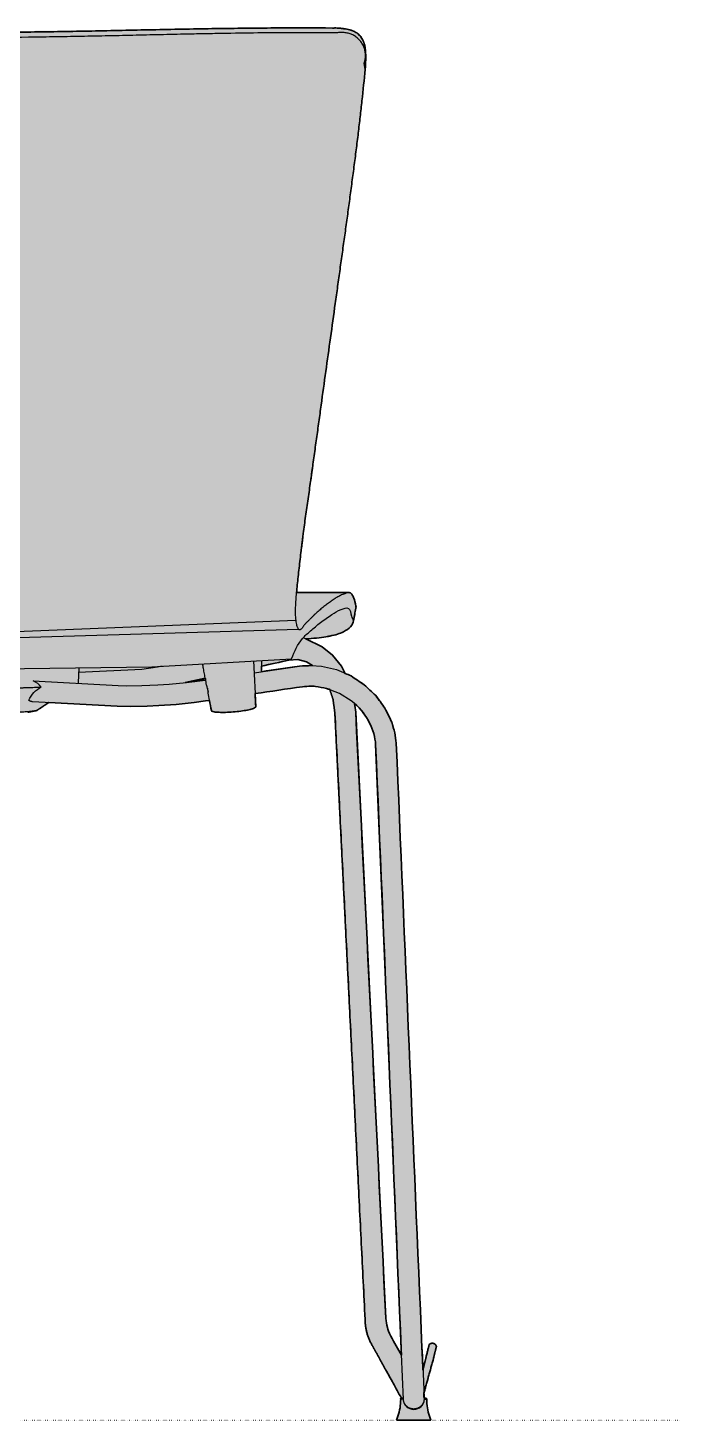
# Model space of a CAD drawing. Header units: millimetres. Extents: x 0 to 1796, y -1115 to 798.
# Drawn here: x 439 to 814, y -1115 to -313 of the extents above; entities that cross this region are included whole.
import ezdxf

# ---------------------------------------------------------------- set-up
doc = ezdxf.new("R2010")
doc.units = ezdxf.units.MM
doc.linetypes.add('Dots', pattern=[1, 0, -1])
doc.layers.add('Blocks', color=7, linetype='Continuous')
doc.layers.add('Blocks$Fill', color=7, linetype='Continuous', true_color=0xffffff)
for name, color, linetype, lineweight, true_color in [('Blocks$Inner', 7, 'Continuous', 25, 0x007f00), ('Blocks$Outline', 7, 'Continuous', 35, 0xff3f3f), ('Groud', 7, 'Dots', 25, 0x243775)]:
    doc.layers.add(name, color=color, linetype=linetype, lineweight=lineweight, true_color=true_color)

# ---------------------------------------------------------------- blocks, each defined once
blk = doc.blocks.new('Vico Duo Dining Chair Back')
at = {"layer": 'Blocks$Fill'}
h = blk.add_hatch(color=256, dxfattribs=at)
h.paths.add_polyline_path([(450.67, 413.49), (490.05, 411.4), (497.99, 411.22), (507.42, 411.4), (514.11, 411.72), (524.07, 412.47), (534.37, 413.57), (543.28, 414.77), (544.4, 408.88), (544.4, 408.88), (544.4, 408.87), (544.4, 408.87), (544.4, 408.86), (544.41, 408.86), (544.41, 408.85), (544.41, 408.84), (544.42, 408.83), (544.42, 408.82), (544.43, 408.81), (544.43, 408.81), (544.44, 408.8), (544.45, 408.79), (544.45, 408.78), (544.46, 408.77), (544.47, 408.76), (544.48, 408.75), (544.49, 408.74), (544.49, 408.73), (544.5, 408.72), (544.51, 408.71), (544.52, 408.71), (544.53, 408.7), (544.55, 408.68), (544.58, 408.66), (544.6, 408.65), (544.62, 408.63), (544.65, 408.61), (544.68, 408.6), (544.7, 408.58), (544.73, 408.56), (544.76, 408.55), (544.79, 408.53), (544.86, 408.5), (544.93, 408.47), (545, 408.44), (545.07, 408.41), (545.15, 408.38), (545.22, 408.36), (545.39, 408.31), (545.55, 408.26), (545.72, 408.21), (545.9, 408.17), (546.07, 408.14), (546.24, 408.11), (546.41, 408.08), (546.57, 408.05), (546.89, 408.01), (547.22, 407.98), (547.96, 407.92), (548.77, 407.87), (549.64, 407.84), (550.56, 407.83), (551.54, 407.83), (553.62, 407.88), (555.81, 408), (558.04, 408.18), (560.24, 408.41), (562.35, 408.69), (566.02, 409.35), (568.64, 410.09), (569.86, 410.81), (569.93, 411.02), (569.57, 418.63), (596.82, 422.62), (601.86, 422.95), (604.33, 422.83), (610.82, 421.66), (612.65, 420.95), (614.48, 415.37), (615.57, 407.4), (632.97, 58.09), (632.99, 57.08), (633.04, 56.06), (633.13, 55.05), (633.25, 54.03), (633.41, 53.02), (633.61, 52.01), (633.84, 51.01), (634.1, 50.01), (634.4, 49.03), (634.73, 48.05), (635.1, 47.09), (635.5, 46.15), (635.93, 45.22), (636.39, 44.31), (636.88, 43.42), (637.39, 42.55), (645.41, 28.02), (653.92, 12.65), (653.87, 12.65), (653.86, 12.65), (653.84, 12.65), (653.83, 12.65), (653.82, 12.65), (653.8, 12.64), (653.79, 12.64), (653.77, 12.64), (653.76, 12.64), (653.75, 12.63), (653.73, 12.63), (653.72, 12.62), (653.71, 12.62), (653.69, 12.61), (653.68, 12.61), (653.67, 12.6), (653.65, 12.59), (653.64, 12.58), (653.63, 12.58), (653.62, 12.57), (653.61, 12.56), (653.59, 12.55), (653.58, 12.54), (653.57, 12.53), (653.56, 12.52), (653.55, 12.51), (653.54, 12.5), (653.53, 12.49), (653.53, 12.48), (653.52, 12.47), (653.51, 12.46), (653.5, 12.44), (653.5, 12.43), (653.49, 12.42), (653.48, 12.41), (653.48, 12.4), (653.47, 12.38), (653.47, 12.37), (653.46, 12.36), (653.46, 12.34), (653.45, 12.33), (653.45, 12.32), (653.45, 12.3), (653.44, 12.29), (653.44, 12.27), (653.44, 12.26), (653.44, 12.25), (653.44, 12.23), (653.44, 12.22), (653.44, 12.2), (653.44, 12.19), (653.44, 12.17), (653.44, 12.16), (653.44, 12.14), (653.45, 12.13), (653.45, 12.12), (653.45, 12.1), (653.46, 12.09), (653.46, 12.08), (653.47, 12.06), (653.47, 12.05), (653.48, 12.04), (653.48, 12.02), (653.49, 12.01), (653.5, 12), (653.49, 11.38), (653.47, 10.76), (653.44, 10.14), (653.4, 9.53), (653.34, 8.91), (653.27, 8.3), (653.19, 7.69), (653.1, 7.08), (652.99, 6.47), (652.87, 5.86), (652.74, 5.26), (652.6, 4.66), (652.44, 4.06), (652.27, 3.46), (652.09, 2.87), (651.9, 2.28), (651.07, 0), (670.92, 0), (670.09, 2.28), (669.9, 2.87), (669.72, 3.46), (669.55, 4.06), (669.39, 4.66), (669.25, 5.26), (669.12, 5.86), (669, 6.47), (668.89, 7.08), (668.8, 7.69), (668.72, 8.3), (668.65, 8.91), (668.6, 9.53), (668.55, 10.14), (668.52, 10.76), (668.5, 11.38), (668.5, 12), (668.5, 12.01), (668.5, 12.02), (668.5, 12.04), (668.5, 12.05), (668.5, 12.06), (668.5, 12.07), (668.5, 12.08), (668.5, 12.1), (668.5, 12.11), (668.5, 12.12), (668.5, 12.13), (668.5, 12.15), (668.49, 12.16), (668.49, 12.17), (668.49, 12.18), (668.49, 12.19), (668.49, 12.21), (668.48, 12.22), (668.48, 12.23), (668.48, 12.24), (668.47, 12.26), (668.47, 12.27), (668.46, 12.28), (668.46, 12.29), (668.45, 12.31), (668.45, 12.32), (668.44, 12.33), (668.44, 12.34), (668.43, 12.35), (668.43, 12.36), (668.42, 12.38), (668.42, 12.39), (668.41, 12.4), (668.4, 12.41), (668.39, 12.42), (668.39, 12.43), (668.38, 12.44), (668.37, 12.45), (668.36, 12.46), (668.36, 12.47), (668.35, 12.48), (668.34, 12.49), (668.33, 12.5), (668.32, 12.51), (668.31, 12.52), (668.3, 12.53), (668.29, 12.54), (668.28, 12.55), (668.28, 12.55), (668.27, 12.56), (668.26, 12.57), (668.25, 12.58), (668.24, 12.58), (668.23, 12.59), (668.22, 12.6), (668.21, 12.61), (668.19, 12.61), (668.18, 12.62), (668.17, 12.62), (668.16, 12.63), (668.15, 12.63), (668.14, 12.64), (668.13, 12.65), (668.12, 12.65), (666.98, 12.64), (666.85, 15.5), (672.32, 35.25), (674.11, 42.54), (674.11, 42.54), (673.86, 43.11), (673.55, 43.52), (673.17, 43.86), (672.75, 44.1), (672.31, 44.26), (671.85, 44.33), (671.36, 44.3), (670.87, 44.18), (670.41, 43.96), (669.92, 43.56), (669.92, 43.56), (668.14, 36.28), (666.29, 28.75), (650.97, 390.03), (650.12, 396.08), (648.3, 402.26), (644.45, 410.19), (639.1, 417.48), (632.5, 423.78), (624.86, 428.85), (621.52, 430.3), (619.36, 434.41), (614.19, 440.81), (608.26, 445.6), (598.73, 450.22), (601.98, 450.43), (605.01, 450.69), (607.83, 451.01), (610.43, 451.39), (611.59, 451.59), (612.7, 451.81), (613.87, 452.06), (614.98, 452.32), (616.04, 452.61), (617.04, 452.91), (617.98, 453.22), (618.87, 453.55), (619.3, 453.72), (619.71, 453.89), (620.11, 454.07), (620.49, 454.25), (620.83, 454.42), (621.15, 454.58), (621.46, 454.76), (621.77, 454.93), (622.06, 455.11), (622.34, 455.29), (622.61, 455.47), (622.88, 455.65), (623.13, 455.84), (623.37, 456.03), (623.6, 456.22), (623.83, 456.41), (624.04, 456.61), (624.24, 456.81), (624.43, 457.01), (624.62, 457.21), (624.79, 457.41), (624.95, 457.62), (625.1, 457.83), (625.25, 458.04), (625.32, 458.14), (625.38, 458.25), (625.45, 458.35), (625.51, 458.46), (625.57, 458.57), (625.62, 458.67), (625.68, 458.78), (625.73, 458.89), (625.78, 458.99), (625.82, 459.1), (625.87, 459.21), (625.91, 459.32), (625.95, 459.43), (625.98, 459.53), (626.02, 459.64), (626.05, 459.75), (626.08, 459.86), (626.11, 459.97), (626.13, 460.08), (626.16, 460.18), (626.18, 460.29), (626.19, 460.4), (626.21, 460.51), (626.22, 460.62), (627.71, 467.88), (627.72, 467.91), (627.73, 467.95), (627.74, 467.98), (627.75, 468.01), (627.76, 468.05), (627.77, 468.09), (627.77, 468.12), (627.78, 468.16), (627.79, 468.2), (627.79, 468.23), (627.8, 468.27), (627.8, 468.31), (627.8, 468.35), (627.81, 468.39), (627.81, 468.43), (627.81, 468.47), (627.81, 468.51), (627.81, 468.55), (627.8, 468.63), (627.8, 468.72), (627.79, 468.8), (627.77, 468.89), (627.76, 468.97), (627.74, 469.06), (627.72, 469.14), (627.43, 470.46), (627.28, 471.07), (627.12, 471.65), (626.96, 472.2), (626.8, 472.73), (626.63, 473.22), (626.46, 473.69), (626.28, 474.12), (626.19, 474.33), (626.1, 474.53), (626, 474.72), (625.91, 474.91), (625.81, 475.09), (625.72, 475.26), (625.62, 475.42), (625.52, 475.58), (625.42, 475.73), (625.32, 475.87), (625.22, 476), (625.17, 476.07), (625.12, 476.13), (625.07, 476.19), (625.01, 476.25), (624.96, 476.31), (624.91, 476.36), (624.86, 476.41), (624.8, 476.46), (624.75, 476.51), (624.69, 476.55), (624.67, 476.58), (624.64, 476.6), (624.61, 476.61), (624.58, 476.63), (624.56, 476.65), (624.53, 476.67), (624.5, 476.69), (624.47, 476.7), (624.44, 476.72), (624.42, 476.73), (624.39, 476.75), (624.36, 476.76), (624.33, 476.77), (624.3, 476.78), (624.27, 476.79), (624.24, 476.81), (624.22, 476.82), (624.19, 476.82), (624.16, 476.83), (624.13, 476.84), (624.1, 476.85), (624.07, 476.86), (624.04, 476.86), (624.01, 476.87), (623.98, 476.87), (623.96, 476.88), (623.94, 476.88), (623.92, 476.88), (623.9, 476.88), (623.87, 476.88), (623.85, 476.88), (593.5, 476.88), (596.87, 507.24), (631.16, 760.29), (633.01, 778.36), (633.12, 779.7), (633.22, 781.04), (633.28, 782.36), (633.34, 785), (633.34, 786.34), (633.33, 787), (633.3, 787.66), (633.25, 788.32), (633.12, 789.61), (632.96, 790.9), (632.85, 791.53), (632.8, 791.85), (632.73, 792.16), (632.66, 792.47), (632.59, 792.78), (632.5, 793.08), (632.41, 793.38), (632.31, 793.68), (632.2, 793.97), (632.09, 794.26), (631.97, 794.55), (631.84, 794.83), (631.71, 795.11), (631.57, 795.39), (631.43, 795.67), (631.28, 795.94), (631.12, 796.21), (630.96, 796.47), (630.79, 796.73), (630.62, 796.98), (630.43, 797.23), (630.24, 797.47), (630.04, 797.71), (629.84, 797.94), (629.73, 798.05), (629.62, 798.16), (629.51, 798.27), (629.4, 798.37), (629.17, 798.58), (628.93, 798.78), (628.69, 798.97), (628.43, 799.16), (628.17, 799.34), (627.91, 799.52), (627.64, 799.68), (627.36, 799.85), (627.07, 800), (626.78, 800.15), (626.49, 800.3), (626.19, 800.44), (625.89, 800.57), (625.58, 800.7), (625.27, 800.82), (624.95, 800.94), (624.62, 801.05), (624.28, 801.15), (623.94, 801.24), (623.58, 801.32), (623.22, 801.4), (622.5, 801.54), (621.76, 801.66), (619.59, 801.95), (618.91, 802.03), (618.22, 802.1), (617.54, 802.15), (616.87, 802.18), (616.2, 802.21), (615.53, 802.21), (614.87, 802.21), (614.21, 802.18), (371.63, 799.9), (199.83, 802.18), (199.17, 802.21), (198.51, 802.21), (197.84, 802.21), (197.17, 802.18), (196.5, 802.15), (195.82, 802.1), (195.14, 802.03), (193.02, 801.77), (192.28, 801.66), (191.55, 801.54), (190.82, 801.4), (190.46, 801.32), (190.11, 801.24), (189.76, 801.15), (189.42, 801.05), (189.09, 800.94), (188.77, 800.82), (188.46, 800.7), (188.16, 800.57), (187.85, 800.44), (187.55, 800.3), (187.26, 800.15), (186.97, 800), (186.69, 799.85), (186.41, 799.68), (186.14, 799.52), (185.87, 799.34), (185.61, 799.16), (185.36, 798.97), (185.11, 798.78), (184.87, 798.58), (184.64, 798.37), (184.53, 798.27), (184.42, 798.16), (184.31, 798.05), (184.21, 797.94), (184, 797.71), (183.8, 797.47), (183.61, 797.23), (183.43, 796.98), (183.25, 796.73), (183.08, 796.47), (182.92, 796.21), (182.76, 795.94), (182.61, 795.67), (182.47, 795.39), (182.33, 795.11), (182.2, 794.83), (182.08, 794.55), (181.96, 794.26), (181.84, 793.97), (181.73, 793.68), (181.63, 793.38), (181.54, 793.08), (181.46, 792.78), (181.38, 792.47), (181.31, 792.16), (181.25, 791.85), (181.19, 791.53), (181.09, 790.9), (180.92, 789.61), (180.79, 788.32), (180.75, 787.66), (180.72, 787), (180.7, 786.34), (180.7, 785), (180.72, 783.68), (180.79, 781.82), (180.92, 779.7), (182.88, 760.29), (219.1, 490.97), (220.55, 476.88), (190.25, 476.88), (190.22, 476.88), (190.19, 476.88), (190.16, 476.88), (190.14, 476.88), (190.12, 476.88), (190.11, 476.88), (190.09, 476.88), (190.08, 476.88), (190.07, 476.88), (190.06, 476.87), (190.03, 476.87), (190, 476.86), (189.97, 476.86), (189.94, 476.85), (189.91, 476.84), (189.89, 476.83), (189.86, 476.82), (189.83, 476.82), (189.8, 476.81), (189.77, 476.79), (189.74, 476.78), (189.71, 476.77), (189.68, 476.76), (189.66, 476.75), (189.63, 476.73), (189.6, 476.72), (189.57, 476.7), (189.54, 476.69), (189.51, 476.67), (189.49, 476.65), (189.46, 476.63), (189.43, 476.61), (189.4, 476.6), (189.38, 476.58), (189.35, 476.55), (189.29, 476.51), (189.24, 476.46), (189.19, 476.41), (189.13, 476.36), (189.08, 476.31), (189.03, 476.25), (188.98, 476.19), (188.92, 476.13), (188.87, 476.07), (188.82, 476), (188.72, 475.87), (188.62, 475.73), (188.52, 475.58), (188.42, 475.42), (188.32, 475.26), (188.23, 475.09), (188.13, 474.91), (188.04, 474.72), (187.95, 474.53), (187.86, 474.33), (187.76, 474.12), (187.59, 473.69), (187.41, 473.22), (187.24, 472.73), (187.08, 472.2), (186.92, 471.65), (186.76, 471.07), (186.61, 470.46), (186.32, 469.14), (186.3, 469.06), (186.28, 468.97), (186.27, 468.89), (186.26, 468.8), (186.25, 468.71), (186.24, 468.63), (186.24, 468.54), (186.23, 468.46), (186.24, 468.37), (186.24, 468.28), (186.25, 468.2), (186.26, 468.11), (186.27, 468.02), (186.29, 467.94), (186.3, 467.85), (186.32, 467.76), (187.82, 460.62), (187.83, 460.51), (187.85, 460.4), (187.87, 460.29), (187.89, 460.18), (187.91, 460.08), (187.93, 459.97), (187.96, 459.86), (187.99, 459.75), (188.02, 459.64), (188.06, 459.53), (188.09, 459.43), (188.13, 459.32), (188.18, 459.21), (188.22, 459.1), (188.27, 458.99), (188.32, 458.89), (188.37, 458.78), (188.42, 458.67), (188.48, 458.57), (188.54, 458.46), (188.6, 458.35), (188.66, 458.25), (188.73, 458.14), (188.79, 458.04), (188.94, 457.83), (189.09, 457.62), (189.25, 457.41), (189.43, 457.21), (189.61, 457.01), (189.8, 456.81), (190, 456.61), (190.22, 456.41), (190.44, 456.22), (190.67, 456.03), (190.91, 455.84), (191.17, 455.65), (191.43, 455.47), (191.7, 455.29), (191.98, 455.11), (192.28, 454.93), (192.58, 454.76), (192.89, 454.58), (193.22, 454.42), (193.55, 454.25), (193.94, 454.07), (194.33, 453.89), (194.75, 453.72), (195.17, 453.55), (196.06, 453.22), (197.01, 452.91), (198.01, 452.61), (199.06, 452.32), (200.17, 452.06), (201.34, 451.81), (202.45, 451.59), (203.61, 451.39), (206.22, 451.01), (209.03, 450.69), (212.07, 450.43), (215.31, 450.22), (205.79, 445.6), (199.85, 440.81), (194.69, 434.41), (192.53, 430.3), (189.19, 428.85), (181.54, 423.78), (174.95, 417.48), (169.59, 410.19), (165.74, 402.26), (163.92, 396.08), (163.05, 389.8), (147.76, 28.88), (141.37, 33.03), (141.37, 33.03), (135.08, 37.12), (135.08, 37.12), (134.46, 37.07), (133.97, 36.91), (133.53, 36.67), (133.16, 36.35), (132.87, 35.98), (132.65, 35.57), (132.51, 35.1), (132.47, 34.6), (132.53, 34.09), (132.73, 33.5), (132.73, 33.5), (139.02, 29.41), (147.55, 23.88), (147.07, 12.64), (145.92, 12.65), (145.91, 12.65), (145.9, 12.64), (145.89, 12.63), (145.88, 12.63), (145.87, 12.62), (145.86, 12.62), (145.85, 12.61), (145.84, 12.61), (145.83, 12.6), (145.82, 12.59), (145.81, 12.58), (145.8, 12.58), (145.79, 12.57), (145.78, 12.56), (145.77, 12.55), (145.76, 12.55), (145.75, 12.54), (145.74, 12.53), (145.73, 12.52), (145.72, 12.51), (145.71, 12.5), (145.7, 12.49), (145.69, 12.48), (145.69, 12.47), (145.68, 12.46), (145.67, 12.45), (145.66, 12.44), (145.66, 12.43), (145.65, 12.42), (145.64, 12.41), (145.63, 12.4), (145.63, 12.39), (145.62, 12.38), (145.61, 12.36), (145.61, 12.35), (145.6, 12.34), (145.6, 12.33), (145.59, 12.32), (145.59, 12.31), (145.58, 12.29), (145.58, 12.28), (145.57, 12.27), (145.57, 12.26), (145.57, 12.24), (145.56, 12.23), (145.56, 12.22), (145.56, 12.21), (145.55, 12.19), (145.55, 12.18), (145.55, 12.17), (145.55, 12.16), (145.55, 12.15), (145.55, 12.13), (145.54, 12.12), (145.54, 12.11), (145.54, 12.1), (145.54, 12.08), (145.54, 12.07), (145.54, 12.06), (145.54, 12.05), (145.54, 12.04), (145.54, 12.02), (145.55, 12.01), (145.55, 12), (145.54, 11.38), (145.52, 10.76), (145.49, 10.14), (145.45, 9.53), (145.39, 8.91), (145.32, 8.3), (145.24, 7.69), (145.15, 7.08), (145.04, 6.47), (144.92, 5.86), (144.79, 5.26), (144.65, 4.66), (144.49, 4.06), (144.32, 3.46), (144.14, 2.87), (143.95, 2.28), (143.12, 0), (162.97, 0), (162.14, 2.28), (161.95, 2.87), (161.77, 3.46), (161.6, 4.06), (161.44, 4.66), (161.3, 5.26), (161.17, 5.86), (161.05, 6.47), (160.95, 7.08), (160.85, 7.69), (160.77, 8.3), (160.7, 8.91), (160.65, 9.53), (160.6, 10.14), (160.57, 10.76), (160.55, 11.38), (160.55, 12), (160.55, 12.01), (160.56, 12.02), (160.57, 12.04), (160.57, 12.05), (160.58, 12.06), (160.58, 12.08), (160.59, 12.09), (160.59, 12.1), (160.59, 12.12), (160.6, 12.13), (160.6, 12.14), (160.6, 12.16), (160.6, 12.17), (160.6, 12.19), (160.6, 12.2), (160.6, 12.22), (160.6, 12.23), (160.6, 12.25), (160.6, 12.26), (160.6, 12.27), (160.6, 12.29), (160.6, 12.3), (160.59, 12.32), (160.59, 12.33), (160.59, 12.34), (160.58, 12.36), (160.58, 12.37), (160.57, 12.38), (160.57, 12.4), (160.56, 12.41), (160.55, 12.42), (160.55, 12.43), (160.54, 12.44), (160.53, 12.46), (160.52, 12.47), (160.52, 12.48), (160.51, 12.49), (160.5, 12.5), (160.49, 12.51), (160.48, 12.52), (160.47, 12.53), (160.46, 12.54), (160.45, 12.55), (160.44, 12.56), (160.42, 12.57), (160.41, 12.58), (160.4, 12.58), (160.39, 12.59), (160.38, 12.6), (160.36, 12.61), (160.35, 12.61), (160.34, 12.62), (160.32, 12.62), (160.31, 12.63), (160.3, 12.63), (160.28, 12.64), (160.27, 12.64), (160.25, 12.64), (160.24, 12.64), (160.23, 12.65), (160.21, 12.65), (160.2, 12.65), (160.19, 12.65), (160.17, 12.65), (160.12, 12.65), (168.61, 28.03), (176.65, 42.55), (177.17, 43.42), (177.66, 44.31), (178.12, 45.22), (178.55, 46.15), (178.94, 47.09), (179.31, 48.05), (179.64, 49.03), (179.94, 50.01), (180.21, 51.01), (180.44, 52.01), (180.63, 53.02), (180.79, 54.03), (180.91, 55.05), (181, 56.06), (181.05, 57.08), (181.07, 58.09), (198.48, 407.4), (199.57, 415.37), (201.39, 420.95), (203.22, 421.66), (209.71, 422.83), (212.19, 422.95), (217.22, 422.62), (244.47, 418.63), (244.11, 411.02), (244.18, 410.81), (245.4, 410.09), (248.02, 409.35), (251.7, 408.69), (253.8, 408.41), (256, 408.18), (258.23, 408), (260.42, 407.88), (262.5, 407.83), (263.48, 407.83), (264.41, 407.84), (265.28, 407.87), (266.08, 407.92), (266.82, 407.98), (267.16, 408.01), (267.48, 408.05), (267.63, 408.08), (267.8, 408.11), (267.97, 408.14), (268.14, 408.17), (268.32, 408.21), (268.49, 408.26), (268.66, 408.31), (268.82, 408.36), (268.9, 408.38), (268.97, 408.41), (269.05, 408.44), (269.12, 408.47), (269.18, 408.5), (269.25, 408.53), (269.28, 408.55), (269.31, 408.56), (269.34, 408.58), (269.37, 408.6), (269.39, 408.61), (269.42, 408.63), (269.44, 408.65), (269.47, 408.66), (269.49, 408.68), (269.51, 408.7), (269.52, 408.71), (269.53, 408.71), (269.54, 408.72), (269.55, 408.73), (269.56, 408.74), (269.57, 408.75), (269.57, 408.76), (269.58, 408.77), (269.59, 408.78), (269.6, 408.79), (269.6, 408.8), (269.61, 408.81), (269.61, 408.81), (269.62, 408.82), (269.63, 408.83), (269.63, 408.84), (269.64, 408.85), (269.64, 408.86), (269.64, 408.86), (269.64, 408.87), (269.64, 408.87), (269.65, 408.88), (269.65, 408.88), (270.76, 414.77), (279.68, 413.57), (289.97, 412.47), (299.93, 411.72), (306.63, 411.4), (316.05, 411.22), (323.99, 411.4), (363.38, 413.49), (369.92, 409.15), (369.92, 409.15), (369.93, 409.15), (369.93, 409.14), (369.94, 409.13), (369.95, 409.13), (369.95, 409.12), (369.96, 409.11), (369.97, 409.11), (369.98, 409.1), (369.99, 409.1), (370, 409.09), (370.01, 409.08), (370.02, 409.08), (370.04, 409.06), (370.06, 409.05), (370.09, 409.04), (370.11, 409.02), (370.14, 409.01), (370.17, 409), (370.2, 408.99), (370.24, 408.97), (370.31, 408.95), (370.39, 408.92), (370.47, 408.89), (370.57, 408.87), (370.67, 408.84), (370.9, 408.79), (371.15, 408.74), (371.31, 408.71), (371.41, 408.69), (375.5, 407.91), (376.47, 407.79), (377.63, 407.67), (380.52, 407.44), (388.25, 407.06), (397.56, 406.83), (416.49, 406.83), (425.79, 407.06), (433.52, 407.44), (436.41, 407.67), (437.57, 407.79), (438.54, 407.91), (442.64, 408.69), (442.74, 408.71), (443.15, 408.79), (443.37, 408.84), (443.47, 408.87), (443.57, 408.89), (443.65, 408.92), (443.73, 408.95), (443.81, 408.97), (443.84, 408.99), (443.87, 409), (443.9, 409.01), (443.93, 409.02), (443.96, 409.04), (443.98, 409.05), (444.01, 409.06), (444.03, 409.08), (444.04, 409.08), (444.05, 409.09), (444.06, 409.1), (444.06, 409.1), (444.07, 409.11), (444.08, 409.11), (444.09, 409.12), (444.1, 409.13), (444.1, 409.13), (444.11, 409.14), (444.12, 409.15), (444.12, 409.15), (444.12, 409.15)], flags=0)
h.paths.add_polyline_path([(626.9, 412.9), (627.57, 412.32), (628.22, 411.72), (628.85, 411.09), (629.48, 410.45), (630.08, 409.8), (630.67, 409.12), (631.25, 408.44), (631.8, 407.73), (632.34, 407.02), (632.87, 406.29), (633.37, 405.55), (633.86, 404.8), (634.32, 404.04), (634.77, 403.27), (635.19, 402.49), (635.6, 401.7), (635.96, 400.95), (636.3, 400.2), (636.62, 399.45), (636.92, 398.69), (637.21, 397.92), (637.47, 397.15), (637.72, 396.38), (637.95, 395.6), (638.15, 394.82), (638.34, 394.03), (638.51, 393.25), (638.65, 392.46), (638.78, 391.67), (638.88, 390.88), (638.97, 390.09), (639.04, 389.3), (653.95, 37.38), (647.9, 48.35), (647.12, 49.97), (646.82, 50.65), (646.56, 51.27), (646.34, 51.83), (646.15, 52.36), (645.98, 52.86), (645.84, 53.35), (645.66, 54), (645.51, 54.66), (645.37, 55.32), (645.25, 55.99), (645.15, 56.66), (645.07, 57.33), (645, 58), (644.96, 58.68), (627.55, 408)], flags=0)
h.paths.add_polyline_path([(273.01, 426.57), (273.19, 427.52), (284.81, 425.01), (274.88, 426.29)], flags=0)
h.paths.add_polyline_path([(211.43, 434.79), (214.87, 436.94), (219.85, 438.26), (224.94, 437.96), (240.8, 434.52), (240.74, 431.3), (218.96, 434.5), (218.93, 434.5), (218.9, 434.5), (218.87, 434.5), (218.84, 434.51), (218.84, 434.51), (218.84, 434.51), (218.83, 434.51), (212.06, 434.83)], flags=0)
h.paths.add_polyline_path([(589.1, 437.96), (594.19, 438.26), (599.18, 436.94), (602.61, 434.79), (601.98, 434.83), (595.07, 434.5), (573.3, 431.3), (573.24, 434.52)], flags=0)
h.paths.add_polyline_path([(529.23, 425.01), (540.86, 427.52), (541.04, 426.57), (530.01, 425.09)], flags=0)
h.paths.add_polyline_path([(160.09, 37.38), (175.01, 389.3), (175.07, 390.09), (175.16, 390.88), (175.26, 391.67), (175.39, 392.46), (175.54, 393.25), (175.7, 394.03), (175.89, 394.82), (176.1, 395.6), (176.32, 396.38), (176.57, 397.15), (176.83, 397.92), (177.12, 398.69), (177.42, 399.45), (177.74, 400.2), (178.08, 400.95), (178.44, 401.7), (178.85, 402.49), (179.28, 403.27), (179.72, 404.04), (180.19, 404.8), (180.67, 405.55), (181.18, 406.29), (181.7, 407.02), (182.24, 407.73), (182.8, 408.44), (183.37, 409.12), (183.96, 409.8), (184.57, 410.45), (185.19, 411.09), (185.83, 411.72), (186.48, 412.32), (187.14, 412.9), (186.49, 408), (169.08, 58.68), (169.04, 58), (168.97, 57.33), (168.89, 56.66), (168.79, 55.99), (168.67, 55.32), (168.54, 54.66), (168.38, 54), (168.2, 53.35), (168.06, 52.86), (167.89, 52.36), (167.71, 51.83), (167.49, 51.27), (167.23, 50.65), (166.92, 49.97), (166.15, 48.35)], flags=0)
at = {"layer": 'Blocks$Inner'}
for p, q in [((633.01, 778.36), (632.49, 781.86)), ((593.5, 476.88), (623.85, 476.88)), ((626.22, 460.62), (627.71, 467.88)), ((467.92, 433.53), (467.62, 424.87)), ((573.18, 437.76), (573.3, 431.29)), ((573.24, 434.52), (589.1, 437.96)), ((544.4, 408.88), (542.48, 418.96)), ((450.67, 413.49), (444.12, 409.15)), ((438.54, 407.91), (442.89, 408.74)), ((666.85, 15.5), (672.32, 35.25)), ((653.88, 12), (653.5, 12)), ((655, 12.63), (653.87, 12.65)), ((655.02, 12), (653.89, 12)), ((654.83, 12), (654.83, 11.9)), ((668.12, 12.65), (666.98, 12.64)), ((667.01, 12), (668.5, 12)), ((667.19, 11.95), (667.19, 12)), ((651.07, 0), (670.92, 0))]:
    blk.add_line(p, q, dxfattribs=at)
for points in [[(220.92, 461.05), (406.22, 453.55), (407.02, 453.56), (407.83, 453.55), (593.13, 461.05)], [(219.45, 455.79), (407.02, 450.29), (594.59, 455.79)], [(621.52, 430.3), (619.36, 434.41), (614.19, 440.81), (608.26, 445.6), (597.39, 450.88)], [(223.41, 438.78), (304.1, 434.07), (407.02, 432.74), (509.94, 434.07), (590.63, 438.78)], [(516.08, 434.43), (513.29, 433.83), (504.17, 432.61), (467.83, 430.88)], [(568.67, 437.5), (569.93, 411.02), (569.86, 410.81), (568.64, 410.09), (566.02, 409.35), (562.35, 408.69)], [(568.94, 430.66), (595.07, 434.5), (601.98, 434.83), (607.8, 434.52), (616.49, 432.48), (624.86, 428.85), (632.5, 423.78), (639.1, 417.48), (644.45, 410.19), (648.3, 402.26), (650.12, 396.08), (650.97, 390.03), (665.75, 41.55), (665.8, 40.37), (666.95, 13.13), (666.98, 12.54)], [(589.1, 437.96), (594.19, 438.26), (599.18, 436.94), (602.61, 434.79)], [(441.71, 425.98), (490.69, 423.39), (495.66, 423.2), (504.25, 423.26), (513.42, 423.66), (520.03, 424.12), (530.01, 425.09), (539.16, 426.29), (541.04, 426.57)], [(529.23, 425.01), (540.91, 427.54)], [(625.02, 414.4), (618.24, 418.77), (610.82, 421.66), (604.33, 422.83), (601.86, 422.95), (596.82, 422.62), (569.48, 418.61)], [(632.97, 58.09), (615.57, 407.4), (614.48, 415.37), (612.65, 420.95)], [(543.28, 414.77), (540.92, 414.45), (534.37, 413.57), (524.07, 412.47), (514.11, 411.72), (507.42, 411.4), (497.99, 411.22), (490.05, 411.4), (441.08, 413.99)], [(626.9, 412.9), (627.55, 408), (644.96, 58.68)], [(655.03, 11.92), (653.93, 37.93), (653.79, 41.05), (639.04, 389.3)], [(653.92, 12.65), (645.41, 28.02), (637.39, 42.55)], [(674.11, 42.54), (673.86, 43.11), (673.55, 43.52), (673.17, 43.86), (672.75, 44.1), (672.31, 44.26), (671.85, 44.33), (671.36, 44.3), (670.87, 44.18), (670.41, 43.96), (669.92, 43.56)], [(668.14, 36.28), (666.29, 28.75)]]:
    blk.add_lwpolyline(points, dxfattribs=at)
for centre, radius, start, end in [((437.34, 415.56), 11.3, 37.62786, 67.25288), ((653.87, 12.22), 0.433, 90, 210), ((661.01, 12.42), 6.2, 184.75302, 355.66687), ((667.87, 12.07), 0.63, 353.4949, 66.55495)]:
    blk.add_arc(centre, radius, start, end, dxfattribs=at)
at = {"layer": 'Blocks$Inner', "extrusion": (0, 0, -1)}
blk.add_arc((-453.61, 408.36), 15.88, 24.00035, 62.56657, dxfattribs=at)
at = {"layer": 'Blocks$Inner'}
for points, knots in [([(614.21, 802.18), (603.21, 802.28), (580.94, 802.3), (546.88, 801.9), (518.23, 801.36), (495.07, 800.87), (471.84, 800.39), (442.44, 799.84), (418.79, 799.64), (406.94, 799.63)], [10.50298, 10.50298, 10.50298, 10.50298, 10.669647, 10.836314, 11.00298, 11.086314, 11.169647, 11.336314, 11.50298, 11.50298, 11.50298, 11.50298]), ([(616.29, 799.41), (603.67, 799.53), (583.42, 799.5), (559.07, 799.18), (545.08, 798.94), (532.72, 798.71), (518.72, 798.41), (505.69, 798.1), (495.13, 797.87), (484.42, 797.64), (471.19, 797.36), (455.21, 797.07), (433.48, 796.77), (417.35, 796.63), (406.94, 796.6)], [4.536621, 4.536621, 4.536621, 4.536621, 4.736621, 4.836621, 4.886621, 4.936621, 5.011621, 5.086621, 5.124121, 5.161621, 5.236621, 5.311621, 5.386621, 5.536621, 5.536621, 5.536621, 5.536621]), ([(633.01, 778.36), (633.09, 779.26), (633.23, 781.04), (633.32, 783.23), (633.34, 785), (633.35, 786.34), (633.31, 787.45), (633.26, 788.32), (633.19, 788.97), (633.12, 789.61), (633.02, 790.47), (632.87, 791.54), (632.65, 792.58), (632.42, 793.39), (632.21, 793.97), (631.97, 794.55), (631.63, 795.3), (630.95, 796.59), (629.96, 797.91), (628.71, 798.99), (627.65, 799.7), (626.69, 800.21), (625.99, 800.53), (625.58, 800.7), (625.17, 800.86), (624.63, 801.05), (623.71, 801.31), (622.5, 801.56), (621.26, 801.74), (620.29, 801.86), (619.59, 801.95), (618.91, 802.03), (617.99, 802.12), (616.42, 802.22), (615.09, 802.22), (614.21, 802.18)], [9.5029803, 9.5029803, 9.5029803, 9.5029803, 9.5744089, 9.6458375, 9.6815518, 9.717266, 9.7529803, 9.7708375, 9.7886946, 9.8065518, 9.8244089, 9.8601232, 9.8958375, 9.9136946, 9.9315518, 9.9494089, 9.967266, 10.0029803, 10.0744089, 10.1101232, 10.1458375, 10.1815518, 10.1994089, 10.2083375, 10.217266, 10.2351232, 10.2529803, 10.2886946, 10.3244089, 10.342266, 10.3601232, 10.3779803, 10.3958375, 10.4315518, 10.5029803, 10.5029803, 10.5029803, 10.5029803]), ([(632.49, 781.86), (632.74, 782.77), (633.11, 784.54), (633.25, 787), (633.03, 788.9), (632.66, 790.33), (632.17, 791.7), (631.25, 793.39), (629.71, 795.33), (627.89, 797.01), (626.26, 798.06), (624.91, 798.66), (623.49, 799.16), (621.58, 799.56), (619.08, 799.69), (617.25, 799.55), (616.29, 799.41)], [3.536621, 3.536621, 3.536621, 3.536621, 3.619955, 3.703288, 3.786621, 3.828288, 3.869955, 3.953288, 4.036621, 4.119955, 4.203288, 4.244955, 4.286621, 4.369955, 4.453288, 4.536621, 4.536621, 4.536621, 4.536621]), ([(623.03, 476.82), (622.69, 476.74), (622.17, 476.55), (621.48, 476.28), (620.97, 476.12), (620.45, 475.97), (619.76, 475.69), (618.87, 475.28), (617.8, 474.7), (616.37, 473.9), (614.58, 472.77), (612.41, 471.24), (610.26, 469.65), (608.08, 467.91), (605.89, 466.03), (604.05, 464.37), (602.5, 462.87), (601.32, 461.66), (600.33, 460.66), (599.65, 460), (599.27, 459.64), (598.99, 459.38), (598.7, 459.11), (598.31, 458.66), (597.61, 457.77), (596.59, 456.37), (595.65, 455.44), (595.09, 455.36), (594.83, 455.51), (594.7, 455.65), (594.6, 455.79), (594.51, 455.95), (594.38, 456.18), (594.17, 456.61), (593.87, 457.36), (593.54, 458.51), (593.17, 460.4), (592.92, 462.92), (592.87, 466.23), (592.94, 469.12), (593.14, 472.58), (593.57, 477.98), (594.2, 484.26), (594.94, 490.96), (595.53, 496.07), (596.03, 500.31), (596.38, 503.2), (596.58, 504.84), (596.73, 506.04), (596.87, 507.24), (597.07, 508.85), (597.43, 511.69), (597.98, 515.81), (598.67, 520.81), (599.62, 527.53), (600.6, 534.29), (601.43, 540.15), (601.9, 543.47), (602.25, 545.95), (602.59, 548.41), (603.04, 551.69), (603.83, 557.4), (604.96, 565.53), (606.31, 575.24), (608.1, 588.2), (610.33, 604.29), (613.02, 623.61), (615.31, 640.11), (617.15, 653.34), (618.52, 663.22), (619.88, 673.03), (621.25, 682.83), (622.38, 690.98), (623.28, 697.5), (623.94, 702.39), (624.6, 707.31), (625.48, 713.9), (626.58, 722.17), (627.86, 732.01), (629.05, 741.65), (630.14, 751.05), (631.51, 763.4), (632.44, 772.44), (633.01, 778.36)], [8.5912156, 8.5912156, 8.5912156, 8.5912156, 8.6059215, 8.6132744, 8.6206274, 8.6279803, 8.6353333, 8.6500391, 8.664745, 8.6794509, 8.7088627, 8.7382744, 8.7676862, 8.797098, 8.8265097, 8.8559215, 8.8706274, 8.8853333, 8.9000391, 8.9073921, 8.9110686, 8.914745, 8.9184215, 8.922098, 8.9294509, 8.9441568, 8.9588627, 8.9662156, 8.9698921, 8.9717303, 8.9735686, 8.9754068, 8.977245, 8.9809215, 8.9882744, 8.9956274, 9.0029803, 9.0176862, 9.0250391, 9.0323921, 9.039745, 9.047098, 9.0618039, 9.0691568, 9.0765097, 9.0838627, 9.0875391, 9.0893774, 9.0912156, 9.0930539, 9.0948921, 9.0985686, 9.1059215, 9.1132744, 9.1206274, 9.1353333, 9.1426862, 9.1463627, 9.1500391, 9.1537156, 9.1573921, 9.164745, 9.1794509, 9.1941568, 9.2088627, 9.2382744, 9.2676862, 9.297098, 9.3118039, 9.3265097, 9.3412156, 9.3559215, 9.3706274, 9.3779803, 9.3853333, 9.3926862, 9.4000391, 9.414745, 9.4294509, 9.4441568, 9.4588627, 9.4735686, 9.5029803, 9.5029803, 9.5029803, 9.5029803]), ([(627.72, 469.14), (627.35, 470.97), (626.71, 473.24), (625.85, 475.08), (625.32, 475.89), (624.91, 476.39), (624.48, 476.73), (624.06, 476.87), (623.8, 476.9), (623.03, 476.82)], [8.51278424, 8.51278424, 8.51278424, 8.51278424, 8.54219601, 8.55690189, 8.56425483, 8.57160777, 8.57896071, 8.58631366, 8.59121562, 8.59121562, 8.59121562, 8.59121562]), ([(590.63, 438.78), (592.33, 442.94), (594.85, 449.11), (601.82, 455.04), (607.29, 459.76), (613.37, 464.04), (618.17, 466.9), (624.31, 469.01), (624.77, 463.68), (625.83, 461.45), (626.22, 460.62)], [16.35962, 16.35962, 16.35962, 16.35962, 29.549995, 35.9221, 43.433343, 51.452073, 57.596196, 61.740189, 66.623337, 69.478757, 69.478757, 69.478757, 69.478757]), ([(598.73, 450.22), (603.2, 450.45), (607.1, 450.84), (610.43, 451.39), (611.22, 451.52), (611.98, 451.66), (612.7, 451.81), (615.89, 452.45), (620.78, 454.01), (625.03, 457.13), (626.1, 459.46), (626.22, 460.62)], [-0.110748, -0.110748, -0.110748, -0.110748, 0.15741, 0.15741, 0.15741, 0.22075, 0.22075, 0.22075, 0.5, 0.75, 1, 1, 1, 1]), ([(589.1, 437.96), (589.29, 438), (589.73, 438.15), (590.17, 438.4), (590.4, 438.58), (590.48, 438.64), (590.56, 438.71), (590.63, 438.78)], [16.224406, 16.224406, 16.224406, 16.224406, 16.2724178, 16.3372083, 16.3372083, 16.3372083, 16.35962, 16.35962, 16.35962, 16.35962]), ([(542.16, 421.62), (542.15, 421.7), (542.07, 422.03), (541.99, 422.35), (541.92, 422.59)], [-1.30904831, -1.30904831, -1.30904831, -1.30904831, -1.29605247, -1.25440517, -1.25440517, -1.25440517, -1.25440517]), ([(639.04, 389.3), (638.74, 393.52), (636.1, 403.02), (629.43, 411.16), (625.02, 414.4)], [757.22862, 757.22862, 757.22862, 757.22862, 757.673064, 758.22862, 758.22862, 758.22862, 758.22862]), ([(553.62, 407.88), (552.19, 407.83), (549.48, 407.8), (547.39, 407.94), (546.57, 408.05)], [30.7304442, 30.7304442, 30.7304442, 30.7304442, 30.8414761, 30.952539, 30.952539, 30.952539, 30.952539]), ([(644.96, 58.68), (645.06, 56.87), (645.56, 53.74), (646.69, 50.77), (647.9, 48.35)], [349.7555618, 349.7555618, 349.7555618, 349.7555618, 350.2547783, 350.6297783, 350.6297783, 350.6297783, 350.6297783]), ([(653.5, 12), (653.5, 8.7), (652.84, 4.61), (651.34, 0.76), (651.07, 0)], [0.384875, 0.384875, 0.384875, 0.384875, 1.384875, 1.629272, 1.629272, 1.629272, 1.629272]), ([(670.92, 0), (670.65, 0.76), (669.16, 4.61), (668.5, 8.7), (668.5, 12)], [21.484975, 21.484975, 21.484975, 21.484975, 21.729372, 22.729372, 22.729372, 22.729372, 22.729372])]:
    blk.add_open_spline(points, degree=3, knots=knots, dxfattribs=at)
for points, degree in [([(627.71, 467.88), (627.84, 468.23), (627.84, 468.69), (627.72, 469.14)], 3), ([(542.34, 420.61), (542.38, 420.34), (542.41, 420.07), (542.43, 419.8)], 3), ([(542.43, 419.8), (542.44, 419.72), (542.45, 419.64), (542.45, 419.56)], 3), ([(546.57, 408.05), (545.74, 408.17), (544.53, 408.47), (544.4, 408.88)], 3), ([(558.04, 408.18), (556.56, 408.04), (555.05, 407.94), (553.62, 407.88)], 3), ([(562.35, 408.69), (560.99, 408.49), (559.53, 408.32), (558.04, 408.18)], 3), ([(647.9, 48.35), (653.96, 37.37)], 1)]:
    blk.add_open_spline(points, degree=degree, dxfattribs=at)
for points, weights, degree in [([(541.61, 423.55), (539.29, 435.79)], [0.869890935626, 1], 1), ([(467.62, 424.87), (467.62, 424.74), (467.43, 424.62)], [1, 0.983762450143, 0.969325269899], 2), ([(541.93, 422.59), (541.78, 423.09), (541.61, 423.55)], [0.899814024171, 0.8810449381, 0.869890935626], 2), ([(542.11, 421.88), (542.14, 421.75), (542.16, 421.62)], [0.930617473156, 0.936851592354, 0.94359002226], 2), ([(542.48, 418.96), (542.47, 419.37), (542.43, 419.8)], [0.907237726388, 0.923877512874, 0.945674902415], 2), ([(444.12, 409.15), (443.94, 408.94), (442.89, 408.74)], [0.982488967991, 0.942443651949, 0.914835766826], 2), ([(637.39, 42.55), (632.97, 49.7), (632.97, 58.09)], [1, 0.961904395094, 1], 2), ([(669.92, 43.56), (669.92, 43.56), (669.4, 41.43)], [0.999935554399, 0.853532947422, 0.853553393449], 2), ([(673.59, 40.4), (674.11, 42.54), (674.11, 42.54)], [0.853553393448, 0.853532946268, 0.999952080743], 2), ([(666.98, 12.54), (667, 12.25), (666.99, 11.96)], [1, 0.998849289067, 1], 2)]:
    blk.add_rational_spline(points, weights, degree=degree, dxfattribs=at)
for points, weights, knots in [([(407.02, 421.7), (407.03, 421.7), (407.04, 421.7), (429.32, 421.7), (446.29, 422.46)], [0.999864869464, 0.999932419139, 1, 0.867788767883, 0.854937143808], [4.7127514, 4.7127514, 4.7127514, 4.7131139, 4.7131139, 5.4221672, 5.4221672, 5.4221672]), ([(542.34, 420.6), (542.34, 420.65), (542.33, 420.69), (542.24, 421.29), (542.11, 421.88)], [0.993517327889, 0.996721976729, 1, 0.959787912282, 0.930617473156], [-1.5883765, -1.5883765, -1.5883765, -1.5707963, -1.5707963, -1.3551375, -1.3551375, -1.3551375]), ([(441.17, 413.99), (441.13, 413.99), (441.08, 413.99), (440.01, 414.05), (439.1, 414.82)], [0.991065130467, 0.995462262966, 1, 0.90523065025, 0.87178897267], [3.1172566, 3.1172566, 3.1172566, 3.1415927, 3.1415927, 3.6498439, 3.6498439, 3.6498439]), ([(442.89, 408.74), (435.52, 407.3), (407.04, 407.3), (407.03, 407.3), (407.02, 407.3)], [0.91483406154, 0.758820363183, 1, 0.999889705181, 0.999779493429], [8.079538, 8.079538, 8.079538, 9.372993, 9.372993, 9.373584, 9.373584, 9.373584]), ([(669.4, 41.43), (668.87, 39.3), (668.14, 36.28), (668.14, 36.28), (668.14, 36.28)], [0.853553393449, 0.853573839088, 1, 0.999976044333, 1], [32.8546582, 32.8546582, 32.8546582, 33.6399467, 33.6399467, 33.6400752, 33.6400752, 33.6400752]), ([(672.32, 35.25), (672.32, 35.25), (672.32, 35.25), (673.06, 38.27), (673.59, 40.4)], [0.999952092584, 0.999976044333, 1, 0.853573839088, 0.853553393449], [20.4984826, 20.4984826, 20.4984826, 20.4986111, 20.4986111, 21.2838996, 21.2838996, 21.2838996]), ([(666.99, 11.96), (666.57, 6.44), (661.03, 6.42), (655.49, 6.4), (655.03, 11.92)], [1, 0.734577607832, 1, 0.734577607832, 1], [388.771922, 388.771922, 388.771922, 397.718767, 397.718767, 406.665612, 406.665612, 406.665612])]:
    blk.add_rational_spline(points, weights, degree=2, knots=knots, dxfattribs=at)
at = {"layer": 'Blocks$Outline'}
for points in [[(623.85, 476.88), (593.5, 476.88)], [(608.26, 445.6), (598.73, 450.22)], [(614.19, 440.81), (608.26, 445.6)], [(573.3, 431.3), (573.24, 434.52)], [(589.1, 437.96), (594.19, 438.26)], [(594.19, 438.26), (599.18, 436.94)], [(599.18, 436.94), (602.61, 434.79)], [(619.36, 434.41), (614.19, 440.81)], [(621.52, 430.3), (619.36, 434.41)], [(529.23, 425.01), (540.86, 427.52)], [(450.67, 413.49), (490.05, 411.4)], [(490.05, 411.4), (497.99, 411.22)], [(497.99, 411.22), (507.42, 411.4)], [(507.42, 411.4), (514.11, 411.72)], [(514.11, 411.72), (524.07, 412.47)], [(524.07, 412.47), (534.37, 413.57)], [(534.37, 413.57), (540.92, 414.45), (543.28, 414.77)]]:
    blk.add_lwpolyline(points, dxfattribs=at)
for points, degree, knots in [([(614.21, 802.18), (603.21, 802.28), (580.94, 802.3), (546.88, 801.9), (518.23, 801.36), (495.07, 800.87), (471.84, 800.39), (442.44, 799.84), (418.79, 799.64), (406.94, 799.63), (395.25, 799.64), (371.6, 799.84), (342.2, 800.39), (318.97, 800.87), (295.81, 801.36), (267.16, 801.9), (233.1, 802.3), (210.83, 802.28), (199.83, 802.18)], 3, [10.50298, 10.50298, 10.50298, 10.50298, 10.669647, 10.836314, 11.00298, 11.086314, 11.169647, 11.336314, 11.50298, 11.50298, 11.50298, 11.669647, 11.836314, 11.919647, 12.00298, 12.169647, 12.336314, 12.50298, 12.50298, 12.50298, 12.50298]), ([(633.01, 778.36), (633.09, 779.26), (633.23, 781.04), (633.32, 783.23), (633.34, 785), (633.35, 786.34), (633.31, 787.45), (633.26, 788.32), (633.19, 788.97), (633.12, 789.61), (633.02, 790.47), (632.87, 791.54), (632.65, 792.58), (632.42, 793.39), (632.21, 793.97), (631.97, 794.55), (631.63, 795.3), (630.95, 796.59), (629.96, 797.91), (628.71, 798.99), (627.65, 799.7), (626.69, 800.21), (625.99, 800.53), (625.58, 800.7), (625.17, 800.86), (624.63, 801.05), (623.71, 801.31), (622.5, 801.56), (621.26, 801.74), (620.29, 801.86), (619.59, 801.95), (618.91, 802.03), (617.99, 802.12), (616.42, 802.22), (615.09, 802.22), (614.21, 802.18)], 3, [9.5029803, 9.5029803, 9.5029803, 9.5029803, 9.5744089, 9.6458375, 9.6815518, 9.717266, 9.7529803, 9.7708375, 9.7886946, 9.8065518, 9.8244089, 9.8601232, 9.8958375, 9.9136946, 9.9315518, 9.9494089, 9.967266, 10.0029803, 10.0744089, 10.1101232, 10.1458375, 10.1815518, 10.1994089, 10.2083375, 10.217266, 10.2351232, 10.2529803, 10.2886946, 10.3244089, 10.342266, 10.3601232, 10.3779803, 10.3958375, 10.4315518, 10.5029803, 10.5029803, 10.5029803, 10.5029803]), ([(593.5, 476.88), (593.74, 479.68), (594.21, 484.33), (594.94, 490.96), (595.53, 496.07), (596.03, 500.31), (596.38, 503.2), (596.58, 504.84), (596.73, 506.04), (596.87, 507.24), (597.07, 508.85), (597.43, 511.69), (597.98, 515.81), (598.67, 520.81), (599.62, 527.53), (600.6, 534.29), (601.43, 540.15), (601.9, 543.47), (602.25, 545.95), (602.59, 548.41), (603.04, 551.69), (603.83, 557.4), (604.96, 565.53), (606.31, 575.24), (608.1, 588.2), (610.33, 604.29), (613.02, 623.61), (615.31, 640.11), (617.15, 653.34), (618.52, 663.22), (619.88, 673.03), (621.25, 682.83), (622.38, 690.98), (623.28, 697.5), (623.94, 702.39), (624.6, 707.31), (625.48, 713.9), (626.58, 722.17), (627.86, 732.01), (629.05, 741.65), (630.14, 751.05), (631.51, 763.4), (632.44, 772.44), (633.01, 778.36)], 3, [9.0474112, 9.0474112, 9.0474112, 9.0474112, 9.0618039, 9.0691568, 9.0765097, 9.0838627, 9.0875391, 9.0893774, 9.0912156, 9.0930539, 9.0948921, 9.0985686, 9.1059215, 9.1132744, 9.1206274, 9.1353333, 9.1426862, 9.1463627, 9.1500391, 9.1537156, 9.1573921, 9.164745, 9.1794509, 9.1941568, 9.2088627, 9.2382744, 9.2676862, 9.297098, 9.3118039, 9.3265097, 9.3412156, 9.3559215, 9.3706274, 9.3779803, 9.3853333, 9.3926862, 9.4000391, 9.414745, 9.4294509, 9.4441568, 9.4588627, 9.4735686, 9.5029803, 9.5029803, 9.5029803, 9.5029803]), ([(627.72, 469.14), (627.35, 470.97), (626.71, 473.24), (625.85, 475.08), (625.32, 475.89), (624.91, 476.39), (624.48, 476.73), (624.13, 476.85), (623.93, 476.88), (623.85, 476.88)], 3, [8.51278424, 8.51278424, 8.51278424, 8.51278424, 8.54219601, 8.55690189, 8.56425483, 8.57160777, 8.57896071, 8.58631366, 8.58823626, 8.58823626, 8.58823626, 8.58823626]), ([(598.73, 450.22), (603.2, 450.45), (607.1, 450.84), (610.43, 451.39), (611.22, 451.52), (611.98, 451.66), (612.7, 451.81), (615.89, 452.45), (620.78, 454.01), (625.03, 457.13), (626.1, 459.46), (626.22, 460.62)], 3, [-0.110748, -0.110748, -0.110748, -0.110748, 0.15741, 0.15741, 0.15741, 0.22075, 0.22075, 0.22075, 0.5, 0.75, 1, 1, 1, 1]), ([(541.04, 426.57), (540.1, 426.43), (539.16, 426.29), (534.58, 425.69), (530.01, 425.09)], 2, [-68.205703, -68.205703, -68.205703, -66.308696, -66.308696, -65.308696, -65.308696, -65.308696]), ([(626.9, 412.9), (630.49, 409.84), (636.31, 402.26), (638.74, 393.52), (639.04, 389.3)], 3, [-758.1477725, -758.1477725, -758.1477725, -758.1477725, -757.6730642, -757.2286197, -757.2286197, -757.2286197, -757.2286197]), ([(544.4, 408.88), (544.53, 408.47), (545.74, 408.17), (546.57, 408.05), (547.39, 407.94), (549.48, 407.8), (552.19, 407.83), (553.62, 407.88), (555.05, 407.94), (556.56, 408.04), (558.04, 408.18), (559.53, 408.32), (560.99, 408.49), (562.35, 408.69)], 3, [-31.0636501, -31.0636501, -31.0636501, -31.0636501, -30.952539, -30.952539, -30.952539, -30.8414761, -30.7304442, -30.7304442, -30.7304442, -30.6194035, -30.6194035, -30.6194035, -30.5082923, -30.5082923, -30.5082923, -30.5082923]), ([(647.9, 48.35), (646.69, 50.77), (645.56, 53.74), (645.06, 56.87), (644.96, 58.68), (639.16, 175.12), (633.35, 291.56), (627.55, 408)], 3, [-350.629778, -350.629778, -350.629778, -350.629778, -350.254778, -349.755562, -349.755562, -349.755562, 0, 0, 0, 0]), ([(639.04, 389.3), (643.95, 273.21), (648.87, 157.13), (653.79, 41.05), (653.84, 40.01), (653.88, 38.97), (653.93, 37.93), (653.93, 37.74), (653.94, 37.56), (653.95, 37.38)], 3, [-757.22862, -757.22862, -757.22862, -757.22862, -408.665612, -408.665612, -408.665612, -407.665612, -407.665612, -407.665612, -407.644662, -407.644662, -407.644662, -407.644662]), ([(666.29, 28.75), (666.13, 32.62), (665.96, 36.5), (665.8, 40.37), (665.78, 40.76), (665.77, 41.16), (665.75, 41.55), (660.82, 157.71), (655.89, 273.87), (650.97, 390.03)], 3, [-386.623275, -386.623275, -386.623275, -386.623275, -386.196485, -386.196485, -386.196485, -385.196485, -385.196485, -385.196485, -36.40531, -36.40531, -36.40531, -36.40531]), ([(637.39, 42.55), (641.4, 35.28), (645.41, 28.02), (649.66, 20.33), (653.92, 12.65)], 2, [-16.592415, -16.592415, -16.592415, 0, 0, 1, 1, 1]), ([(653.5, 12), (653.5, 8.7), (652.84, 4.61), (651.34, 0.76), (651.07, 0)], 3, [0.384875, 0.384875, 0.384875, 0.384875, 1.384875, 1.629272, 1.629272, 1.629272, 1.629272]), ([(666.98, 12.64), (666.97, 12.81), (666.96, 12.97), (666.95, 13.13), (666.92, 13.92), (666.88, 14.71), (666.85, 15.5)], 3, [-388.0166512, -388.0166512, -388.0166512, -388.0166512, -387.1964851, -387.1964851, -387.1964851, -387.1096784, -387.1096784, -387.1096784, -387.1096784]), ([(670.92, 0), (670.65, 0.76), (669.16, 4.61), (668.5, 8.7), (668.5, 12)], 3, [21.484975, 21.484975, 21.484975, 21.484975, 21.729372, 22.729372, 22.729372, 22.729372, 22.729372])]:
    blk.add_open_spline(points, degree=degree, knots=knots, dxfattribs=at)
for points, degree in [([(626.22, 460.62), (626.72, 463.04), (627.21, 465.46), (627.71, 467.88)], 3), ([(627.71, 467.88), (627.84, 468.23), (627.84, 468.69), (627.72, 469.14)], 3), ([(573.24, 434.52), (578.53, 435.67), (583.81, 436.81), (589.1, 437.96)], 3), ([(595.07, 434.5), (587.81, 433.43), (580.56, 432.37), (573.3, 431.3)], 3), ([(601.98, 434.83), (599.68, 434.72), (597.37, 434.61), (595.07, 434.5)], 3), ([(602.61, 434.79), (602.4, 434.81), (602.19, 434.82), (601.98, 434.83)], 3), ([(624.86, 428.85), (623.74, 429.34), (622.63, 429.82), (621.52, 430.3)], 3), ([(632.5, 423.78), (629.95, 425.47), (627.4, 427.16), (624.86, 428.85)], 3), ([(530.01, 425.09), (529.62, 425.05), (529.23, 425.01)], 2), ([(569.57, 418.63), (578.65, 419.96), (587.73, 421.29), (596.82, 422.62)], 3), ([(569.93, 411.02), (569.81, 413.56), (569.69, 416.09), (569.57, 418.63)], 3), ([(596.82, 422.62), (598.5, 422.73), (600.18, 422.84), (601.86, 422.95)], 3), ([(601.86, 422.95), (602.68, 422.91), (603.5, 422.87), (604.33, 422.83)], 3), ([(604.33, 422.83), (606.49, 422.44), (608.66, 422.05), (610.82, 421.66)], 3), ([(610.82, 421.66), (611.43, 421.43), (612.04, 421.19), (612.65, 420.95)], 3), ([(612.65, 420.95), (613.56, 418.16), (614.48, 415.37)], 2), ([(639.1, 417.48), (636.9, 419.58), (634.7, 421.68), (632.5, 423.78)], 3), ([(644.45, 410.19), (642.67, 412.62), (640.88, 415.05), (639.1, 417.48)], 3), ([(444.12, 409.15), (447.39, 411.32), (450.67, 413.49)], 2), ([(543.28, 414.77), (543.65, 412.81), (544.02, 410.84), (544.4, 408.88)], 3), ([(562.35, 408.69), (563.57, 408.91), (564.8, 409.13), (566.02, 409.35)], 3), ([(566.02, 409.35), (566.9, 409.6), (567.77, 409.84), (568.64, 410.09)], 3), ([(568.64, 410.09), (569.05, 410.33), (569.45, 410.57), (569.86, 410.81)], 3), ([(569.86, 410.81), (569.89, 410.88), (569.91, 410.95), (569.93, 411.02)], 3), ([(614.48, 415.37), (615.02, 411.39), (615.57, 407.4)], 2), ([(627.55, 408), (627.33, 409.63), (627.12, 411.27), (626.9, 412.9)], 3), ([(648.3, 402.26), (647.02, 404.91), (645.74, 407.55), (644.45, 410.19)], 3), ([(438.54, 407.91), (440.59, 408.3), (442.64, 408.69)], 2), ([(615.57, 407.4), (624.27, 232.74), (632.97, 58.09)], 2), ([(650.12, 396.08), (649.51, 398.14), (648.91, 400.2), (648.3, 402.26)], 3), ([(650.97, 390.03), (650.68, 392.05), (650.4, 394.07), (650.12, 396.08)], 3), ([(653.95, 37.38), (651.93, 41.04), (649.91, 44.69), (647.9, 48.35)], 3), ([(670.41, 43.96), (670.16, 43.76), (669.92, 43.56)], 2), ([(670.87, 44.18), (670.64, 44.07), (670.41, 43.96)], 2), ([(671.36, 44.3), (671.11, 44.24), (670.87, 44.18)], 2), ([(671.85, 44.33), (671.6, 44.31), (671.36, 44.3)], 2), ([(672.31, 44.26), (672.08, 44.29), (671.85, 44.33)], 2), ([(672.75, 44.1), (672.53, 44.18), (672.31, 44.26)], 2), ([(673.17, 43.86), (672.96, 43.98), (672.75, 44.1)], 2), ([(673.55, 43.52), (673.36, 43.69), (673.17, 43.86)], 2), ([(673.86, 43.11), (673.7, 43.31), (673.55, 43.52)], 2), ([(674.11, 42.54), (673.98, 42.82), (673.86, 43.11)], 2), ([(666.85, 15.5), (669.59, 25.37), (672.32, 35.25)], 2), ([(653.92, 12.65), (653.89, 12.65), (653.87, 12.65)], 2), ([(651.07, 0), (657.69, 0), (664.31, 0), (670.92, 0)], 3)]:
    blk.add_open_spline(points, degree=degree, dxfattribs=at)
for points, weights in [([(540.86, 427.52), (540.95, 427.05), (541.04, 426.57)], [0.908268781547, 0.903500393242, 0.898732004938]), ([(442.64, 408.69), (442.69, 408.7), (442.74, 408.71)], [0.924964290329, 0.926127374581, 0.927314530976]), ([(632.97, 58.09), (632.97, 49.7), (637.39, 42.55)], [1, 0.961904395094, 1])]:
    blk.add_rational_spline(points, weights, degree=2, dxfattribs=at)
for points, weights, degree, knots in [([(442.74, 408.71), (442.82, 408.72), (442.89, 408.74), (442.89, 408.74), (443.94, 408.94), (444.12, 409.15)], [0.927314530976, 0.929197068891, 0.931140572893, 0.9311410068, 0.959240950945, 1], 2, [-8.0953696, -8.0953696, -8.0953696, -8.0795423, -8.0795388, -8.0795388, -7.8506547, -7.8506547, -7.8506547]), ([(669.92, 43.56), (669.92, 43.56), (669.4, 41.43), (668.87, 39.3), (668.14, 36.28), (668.14, 36.28), (668.14, 36.28), (667.21, 32.51), (666.29, 28.75)], [0.999999988158, 0.853587947303, 0.853608394647, 0.853628841604, 1.00006443791, 1.0000404807, 1.00006443791, 1.00006443791, 1.00006443791], 2, [32.069279, 32.069279, 32.069279, 32.854658, 32.854658, 33.639947, 33.639947, 33.640075, 33.640075, 41.254092, 41.254092, 41.254092]), ([(672.32, 35.25), (672.32, 35.25), (672.32, 35.25), (673.06, 38.27), (673.59, 40.4), (674.11, 42.54), (674.11, 42.54)], [1, 1.0000239529, 1.00004790971, 0.853614733564, 0.853594286945, 0.853573838785, 0.999999988158], 2, [20.498483, 20.498483, 20.498483, 20.498611, 20.498611, 21.2839, 21.2839, 22.069279, 22.069279, 22.069279]), ([(653.87, 12.65), (653.62, 12.65), (653.5, 12.43), (653.37, 12.22), (653.5, 12)], [1, 0.866025403784, 1, 0.866025403784, 1], 2, [0, 0, 0, 0.4534498, 0.4534498, 0.9068997, 0.9068997, 0.9068997]), ([(668.5, 12), (668.53, 12.29), (668.38, 12.54), (668.12, 12.65), (667.74, 12.65), (667.36, 12.65), (666.98, 12.64)], [1, 0.869030039342, 0.869030039342, 1, 1, 1, 1], 3, [22.729372, 22.729372, 22.729372, 22.729372, 23.533307, 23.533307, 23.533307, 24.67811, 24.67811, 24.67811, 24.67811])]:
    blk.add_rational_spline(points, weights, degree=degree, knots=knots, dxfattribs=at)

msp = doc.modelspace()

# ---------------------------------------------------------------- linework, layer by layer
at = {"layer": 'Groud'}
msp.add_lwpolyline([(0, -1115.03), (814.04, -1115.03)], dxfattribs=at)

# ---------------------------------------------------------------- block references
at = {"layer": 'Blocks'}
msp.add_blockref('Vico Duo Dining Chair Back', (0, -1115.03), dxfattribs=at)

doc.saveas('drawing.dxf')
